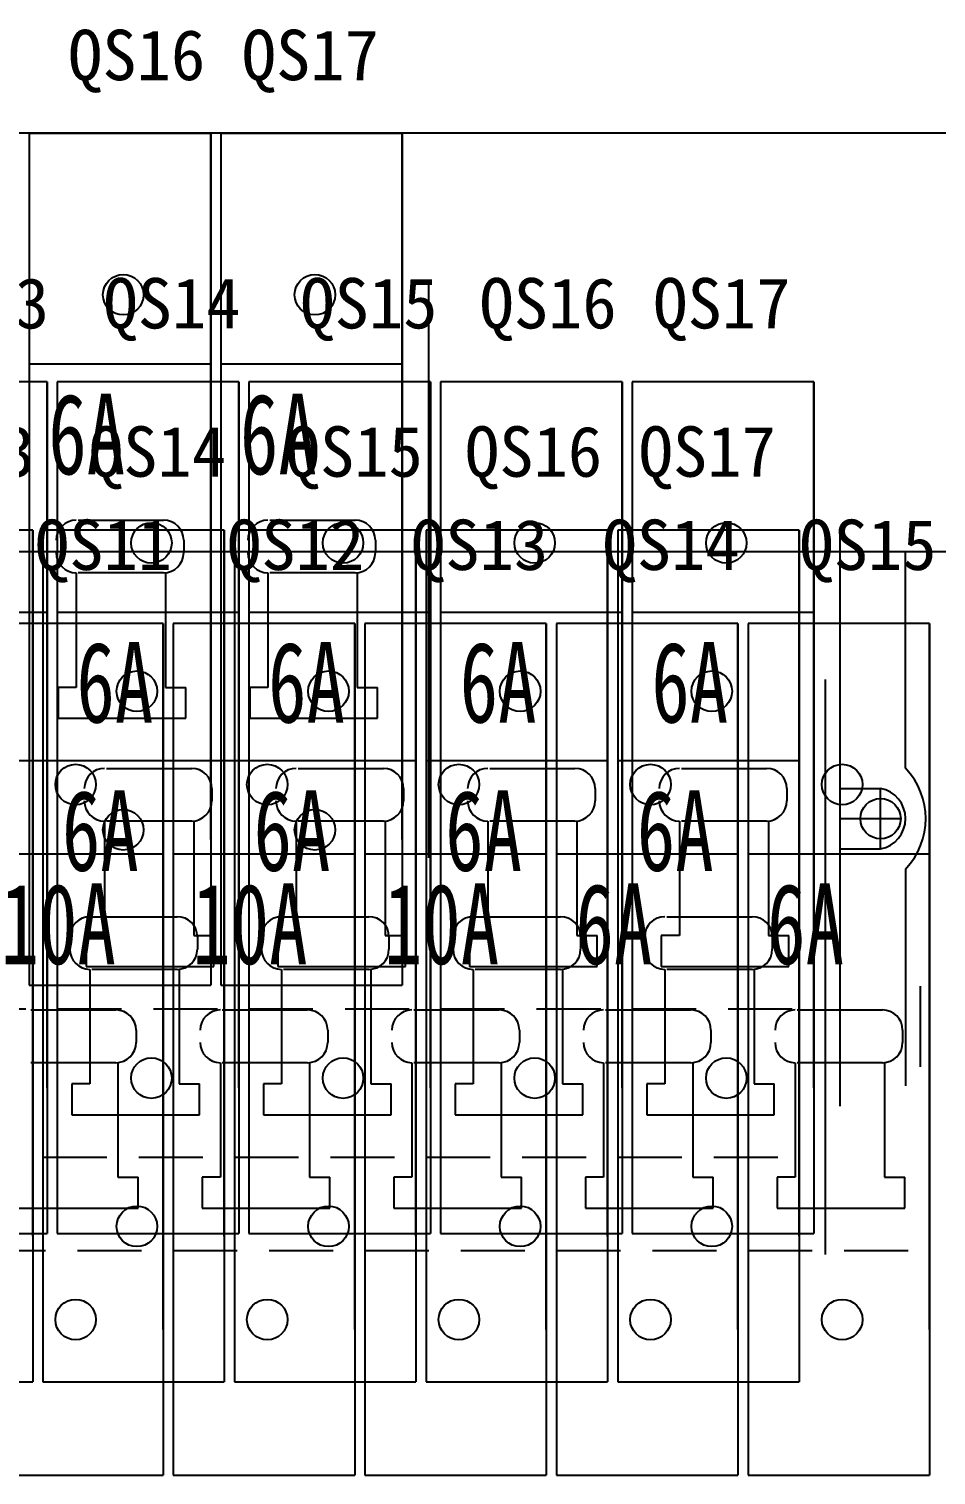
# Model space of a CAD drawing. Extents: x -21176 to 41123, y 80777 to 162275.
# Drawn here: x -17473.7 to -17383.7, y 81940.6 to 82084 of the extents above; entities that cross this region are included whole.
import ezdxf

# ---------------------------------------------------------------- set-up
doc = ezdxf.new("R2010")
doc.units = 0
doc.header["$MEASUREMENT"] = 0
doc.linetypes.add('HIDDEN', pattern=[9.525, 6.35, -3.175])
doc.layers.add('TEXT', color=2, linetype='Continuous')
doc.styles.add('ST', font='', dxfattribs={"width": 0.8, "height": 300})
doc.styles.get('ST').set_extended_font_data('SimSun')

msp = doc.modelspace()

# ---------------------------------------------------------------- linework, layer by layer
at = {"color": 0, "lineweight": -2}
for p, q in [((-17271.046, 82073.648), (-18201.046, 82073.648)), ((-17434.034, 82001.808), (-17434.034, 82058.808)), ((-17393.241, 81977.194), (-17393.241, 82034.194)), ((-17271.046, 82032.147), (-18201.046, 82032.147)), ((-17386.763, 82010.694), (-17386.763, 82032.194)), ((-17394.682, 81962.492), (-17394.682, 82019.492)), ((-17393.241, 82008.694), (-17389.241, 82008.694)), ((-17389.241, 82002.694), (-17389.241, 82008.694)), ((-17393.241, 82005.694), (-17387.241, 82005.694)), ((-17393.241, 82002.694), (-17389.241, 82002.694)), ((-17386.763, 82000.694), (-17386.763, 81979.194)), ((-17385.307, 81989.087), (-17385.307, 81981.087))]:
    msp.add_line(p, q, dxfattribs=at)
at = {"color": 0, "linetype": 'Continuous'}
for p, q in [((-17473.655, 82073.615), (-17473.655, 81989.18)), ((-17455.655, 82073.615), (-17473.655, 82073.615)), ((-17455.655, 82060.615), (-17455.655, 82073.615)), ((-17455.655, 82060.615), (-17455.655, 82073.615)), ((-17455.655, 82073.615), (-17455.655, 82003.615)), ((-17454.655, 82073.615), (-17454.655, 81989.18)), ((-17436.655, 82073.615), (-17454.655, 82073.615)), ((-17436.655, 82060.615), (-17436.655, 82073.615)), ((-17436.655, 82060.615), (-17436.655, 82073.615)), ((-17436.655, 82073.615), (-17436.655, 82003.615)), ((-17473.655, 82050.788), (-17455.655, 82050.788)), ((-17454.655, 82050.788), (-17436.655, 82050.788)), ((-17471.862, 82049.001), (-17489.862, 82049.001)), ((-17471.862, 82036.001), (-17471.862, 82049.001)), ((-17471.862, 82036.001), (-17471.862, 82049.001)), ((-17471.862, 82049.001), (-17471.862, 81979.001)), ((-17470.862, 82049.001), (-17470.862, 81964.566)), ((-17452.862, 82049.001), (-17470.862, 82049.001)), ((-17452.862, 82036.001), (-17452.862, 82049.001)), ((-17452.862, 82036.001), (-17452.862, 82049.001)), ((-17452.862, 82049.001), (-17452.862, 81979.001)), ((-17451.862, 82049.001), (-17451.862, 81964.566)), ((-17433.862, 82049.001), (-17451.862, 82049.001)), ((-17433.862, 82036.001), (-17433.862, 82049.001)), ((-17433.862, 82036.001), (-17433.862, 82049.001)), ((-17433.862, 82049.001), (-17433.862, 81979.001)), ((-17432.862, 82049.001), (-17432.862, 81964.566)), ((-17414.862, 82049.001), (-17432.862, 82049.001)), ((-17414.862, 82036.001), (-17414.862, 82049.001)), ((-17414.862, 82036.001), (-17414.862, 82049.001)), ((-17414.862, 82049.001), (-17414.862, 81979.001)), ((-17413.862, 82049.001), (-17413.862, 81964.566)), ((-17395.862, 82049.001), (-17413.862, 82049.001)), ((-17395.862, 82036.001), (-17395.862, 82049.001)), ((-17395.862, 82036.001), (-17395.862, 82049.001)), ((-17395.862, 82049.001), (-17395.862, 81979.001)), ((-17473.303, 82034.299), (-17491.303, 82034.299)), ((-17473.303, 82021.299), (-17473.303, 82034.299)), ((-17473.303, 82021.299), (-17473.303, 82034.299)), ((-17473.303, 82034.299), (-17473.303, 81964.299)), ((-17472.303, 82034.299), (-17472.303, 81949.864)), ((-17454.303, 82034.299), (-17472.303, 82034.299)), ((-17454.303, 82021.299), (-17454.303, 82034.299)), ((-17454.303, 82021.299), (-17454.303, 82034.299)), ((-17454.303, 82034.299), (-17454.303, 81964.299)), ((-17453.303, 82034.299), (-17453.303, 81949.864)), ((-17435.303, 82034.299), (-17453.303, 82034.299)), ((-17435.303, 82021.299), (-17435.303, 82034.299)), ((-17435.303, 82021.299), (-17435.303, 82034.299)), ((-17435.303, 82034.299), (-17435.303, 81964.299)), ((-17434.303, 82034.299), (-17434.303, 81949.864)), ((-17416.303, 82034.299), (-17434.303, 82034.299)), ((-17416.303, 82021.299), (-17416.303, 82034.299)), ((-17416.303, 82021.299), (-17416.303, 82034.299)), ((-17416.303, 82034.299), (-17416.303, 81964.299)), ((-17415.303, 82034.299), (-17415.303, 81949.864)), ((-17397.303, 82034.299), (-17415.303, 82034.299)), ((-17397.303, 82021.299), (-17397.303, 82034.299)), ((-17397.303, 82021.299), (-17397.303, 82034.299)), ((-17397.303, 82034.299), (-17397.303, 81964.299)), ((-17489.862, 82026.174), (-17471.862, 82026.174)), ((-17460.378, 82025.049), (-17478.378, 82025.049)), ((-17470.862, 82026.174), (-17452.862, 82026.174)), ((-17460.378, 82012.049), (-17460.378, 82025.049)), ((-17460.378, 82012.049), (-17460.378, 82025.049)), ((-17460.378, 82025.049), (-17460.378, 81955.049)), ((-17459.378, 82025.049), (-17459.378, 81940.613)), ((-17441.378, 82025.049), (-17459.378, 82025.049)), ((-17451.862, 82026.174), (-17433.862, 82026.174)), ((-17441.378, 82012.049), (-17441.378, 82025.049)), ((-17441.378, 82012.049), (-17441.378, 82025.049)), ((-17441.378, 82025.049), (-17441.378, 81955.049)), ((-17440.378, 82025.049), (-17440.378, 81940.613)), ((-17422.378, 82025.049), (-17440.378, 82025.049)), ((-17432.862, 82026.174), (-17414.862, 82026.174)), ((-17422.378, 82012.049), (-17422.378, 82025.049)), ((-17422.378, 82012.049), (-17422.378, 82025.049)), ((-17422.378, 82025.049), (-17422.378, 81955.049)), ((-17421.378, 82025.049), (-17421.378, 81940.613)), ((-17403.378, 82025.049), (-17421.378, 82025.049)), ((-17413.862, 82026.174), (-17395.862, 82026.174)), ((-17403.378, 82012.049), (-17403.378, 82025.049)), ((-17403.378, 82012.049), (-17403.378, 82025.049)), ((-17403.378, 82025.049), (-17403.378, 81955.049)), ((-17402.378, 82025.049), (-17402.378, 81940.613)), ((-17384.378, 82025.049), (-17402.378, 82025.049)), ((-17384.378, 82012.049), (-17384.378, 82025.049)), ((-17384.378, 82012.049), (-17384.378, 82025.049)), ((-17384.378, 82025.049), (-17384.378, 81955.049)), ((-17491.303, 82011.472), (-17473.303, 82011.472)), ((-17472.303, 82011.472), (-17454.303, 82011.472)), ((-17453.303, 82011.472), (-17435.303, 82011.472)), ((-17434.303, 82011.472), (-17416.303, 82011.472)), ((-17415.303, 82011.472), (-17397.303, 82011.472)), ((-17478.378, 82002.221), (-17460.378, 82002.221)), ((-17459.378, 82002.221), (-17441.378, 82002.221)), ((-17440.378, 82002.221), (-17422.378, 82002.221)), ((-17421.378, 82002.221), (-17403.378, 82002.221)), ((-17402.378, 82002.221), (-17384.378, 82002.221)), ((-17473.655, 81989.18), (-17455.655, 81989.18)), ((-17454.655, 81989.18), (-17436.655, 81989.18)), ((-17489.862, 81964.566), (-17471.862, 81964.566)), ((-17470.862, 81964.566), (-17452.862, 81964.566)), ((-17451.862, 81964.566), (-17433.862, 81964.566)), ((-17432.862, 81964.566), (-17414.862, 81964.566)), ((-17413.862, 81964.566), (-17395.862, 81964.566)), ((-17491.303, 81949.864), (-17473.303, 81949.864)), ((-17472.303, 81949.864), (-17454.303, 81949.864)), ((-17453.303, 81949.864), (-17435.303, 81949.864)), ((-17434.303, 81949.864), (-17416.303, 81949.864)), ((-17415.303, 81949.864), (-17397.303, 81949.864)), ((-17478.378, 81940.613), (-17460.378, 81940.613)), ((-17459.378, 81940.613), (-17441.378, 81940.613)), ((-17440.378, 81940.613), (-17422.378, 81940.613)), ((-17421.378, 81940.613), (-17403.378, 81940.613)), ((-17402.378, 81940.613), (-17384.378, 81940.613))]:
    msp.add_line(p, q, dxfattribs=at)
at = {"linetype": 'Continuous'}
for p, q in [((-17455.655, 82003.615), (-17455.655, 82073.615)), ((-17436.655, 82003.615), (-17436.655, 82073.615)), ((-17471.862, 81979.001), (-17471.862, 82049.001)), ((-17452.862, 81979.001), (-17452.862, 82049.001)), ((-17433.862, 81979.001), (-17433.862, 82049.001)), ((-17414.862, 81979.001), (-17414.862, 82049.001)), ((-17395.862, 81979.001), (-17395.862, 82049.001)), ((-17473.303, 81964.299), (-17473.303, 82034.299)), ((-17454.303, 81964.299), (-17454.303, 82034.299)), ((-17435.303, 81964.299), (-17435.303, 82034.299)), ((-17416.303, 81964.299), (-17416.303, 82034.299)), ((-17397.303, 81964.299), (-17397.303, 82034.299)), ((-17460.378, 81955.049), (-17460.378, 82025.049)), ((-17441.378, 81955.049), (-17441.378, 82025.049)), ((-17422.378, 81955.049), (-17422.378, 82025.049)), ((-17403.378, 81955.049), (-17403.378, 82025.049)), ((-17384.378, 81955.049), (-17384.378, 82025.049))]:
    msp.add_line(p, q, dxfattribs=at)
for p, q in [((-17455.655, 82073.615), (-17455.655, 82053.615)), ((-17436.655, 82073.615), (-17436.655, 82053.615)), ((-17455.655, 82046.115), (-17455.655, 82053.115)), ((-17455.655, 82046.115), (-17455.655, 82053.115)), ((-17436.655, 82046.115), (-17436.655, 82053.115)), ((-17436.655, 82046.115), (-17436.655, 82053.115)), ((-17471.862, 82049.001), (-17471.862, 82029.001)), ((-17452.862, 82049.001), (-17452.862, 82029.001)), ((-17433.862, 82049.001), (-17433.862, 82029.001)), ((-17414.862, 82049.001), (-17414.862, 82029.001)), ((-17395.862, 82049.001), (-17395.862, 82029.001)), ((-17473.303, 82034.299), (-17473.303, 82014.299)), ((-17454.303, 82034.299), (-17454.303, 82014.299)), ((-17435.303, 82034.299), (-17435.303, 82014.299)), ((-17416.303, 82034.299), (-17416.303, 82014.299)), ((-17397.303, 82034.299), (-17397.303, 82014.299)), ((-17471.862, 82021.501), (-17471.862, 82028.501)), ((-17471.862, 82021.501), (-17471.862, 82028.501)), ((-17452.862, 82021.501), (-17452.862, 82028.501)), ((-17452.862, 82021.501), (-17452.862, 82028.501)), ((-17433.862, 82021.501), (-17433.862, 82028.501)), ((-17433.862, 82021.501), (-17433.862, 82028.501)), ((-17414.862, 82021.501), (-17414.862, 82028.501)), ((-17414.862, 82021.501), (-17414.862, 82028.501)), ((-17395.862, 82021.501), (-17395.862, 82028.501)), ((-17395.862, 82021.501), (-17395.862, 82028.501)), ((-17460.378, 82025.049), (-17460.378, 82005.049)), ((-17441.378, 82025.049), (-17441.378, 82005.049)), ((-17422.378, 82025.049), (-17422.378, 82005.049)), ((-17403.378, 82025.049), (-17403.378, 82005.049)), ((-17384.378, 82025.049), (-17384.378, 82005.049)), ((-17470.78, 82018.709), (-17470.78, 82015.644)), ((-17451.78, 82018.709), (-17451.78, 82015.644)), ((-17470.78, 82015.644), (-17458.123, 82015.644)), ((-17451.78, 82015.644), (-17439.123, 82015.644)), ((-17473.303, 82006.799), (-17473.303, 82013.799)), ((-17473.303, 82006.799), (-17473.303, 82013.799)), ((-17454.303, 82006.799), (-17454.303, 82013.799)), ((-17454.303, 82006.799), (-17454.303, 82013.799)), ((-17435.303, 82006.799), (-17435.303, 82013.799)), ((-17435.303, 82006.799), (-17435.303, 82013.799)), ((-17416.303, 82006.799), (-17416.303, 82013.799)), ((-17416.303, 82006.799), (-17416.303, 82013.799)), ((-17397.303, 82006.799), (-17397.303, 82013.799)), ((-17397.303, 82006.799), (-17397.303, 82013.799)), ((-17455.655, 82011.115), (-17455.655, 82004.115)), ((-17436.655, 82011.115), (-17436.655, 82004.115)), ((-17460.378, 81997.549), (-17460.378, 82004.549)), ((-17460.378, 81997.549), (-17460.378, 82004.549)), ((-17455.655, 82004.115), (-17455.655, 81989.18)), ((-17441.378, 81997.549), (-17441.378, 82004.549)), ((-17441.378, 81997.549), (-17441.378, 82004.549)), ((-17436.655, 82004.115), (-17436.655, 81989.18)), ((-17422.378, 81997.549), (-17422.378, 82004.549)), ((-17422.378, 81997.549), (-17422.378, 82004.549)), ((-17403.378, 81997.549), (-17403.378, 82004.549)), ((-17403.378, 81997.549), (-17403.378, 82004.549)), ((-17384.378, 81997.549), (-17384.378, 82004.549)), ((-17384.378, 81997.549), (-17384.378, 82004.549)), ((-17467.987, 81994.095), (-17467.987, 81991.031)), ((-17448.987, 81994.095), (-17448.987, 81991.031)), ((-17429.987, 81994.095), (-17429.987, 81991.031)), ((-17410.987, 81994.095), (-17410.987, 81991.031)), ((-17467.987, 81991.031), (-17455.33, 81991.031)), ((-17448.987, 81991.031), (-17436.33, 81991.031)), ((-17429.987, 81991.031), (-17417.33, 81991.031)), ((-17410.987, 81991.031), (-17398.33, 81991.031)), ((-17471.862, 81986.501), (-17471.862, 81979.501)), ((-17452.862, 81986.501), (-17452.862, 81979.501)), ((-17433.862, 81986.501), (-17433.862, 81979.501)), ((-17414.862, 81986.501), (-17414.862, 81979.501)), ((-17395.862, 81986.501), (-17395.862, 81979.501)), ((-17471.862, 81979.501), (-17471.862, 81964.566)), ((-17469.428, 81979.393), (-17469.428, 81976.329)), ((-17452.862, 81979.501), (-17452.862, 81964.566)), ((-17450.428, 81979.393), (-17450.428, 81976.329)), ((-17433.862, 81979.501), (-17433.862, 81964.566)), ((-17431.428, 81979.393), (-17431.428, 81976.329)), ((-17414.862, 81979.501), (-17414.862, 81964.566)), ((-17412.428, 81979.393), (-17412.428, 81976.329)), ((-17395.862, 81979.501), (-17395.862, 81964.566)), ((-17469.428, 81976.329), (-17456.771, 81976.329)), ((-17450.428, 81976.329), (-17437.771, 81976.329)), ((-17431.428, 81976.329), (-17418.771, 81976.329)), ((-17412.428, 81976.329), (-17399.771, 81976.329)), ((-17473.303, 81971.799), (-17473.303, 81964.799)), ((-17454.303, 81971.799), (-17454.303, 81964.799)), ((-17435.303, 81971.799), (-17435.303, 81964.799)), ((-17416.303, 81971.799), (-17416.303, 81964.799)), ((-17397.303, 81971.799), (-17397.303, 81964.799)), ((-17456.503, 81970.142), (-17456.503, 81967.078)), ((-17437.503, 81970.142), (-17437.503, 81967.078)), ((-17418.503, 81970.142), (-17418.503, 81967.078)), ((-17399.503, 81970.142), (-17399.503, 81967.078)), ((-17475.503, 81967.078), (-17462.845, 81967.078)), ((-17456.503, 81967.078), (-17443.845, 81967.078)), ((-17437.503, 81967.078), (-17424.845, 81967.078)), ((-17418.503, 81967.078), (-17405.845, 81967.078)), ((-17399.503, 81967.078), (-17386.845, 81967.078)), ((-17473.303, 81964.799), (-17473.303, 81949.864)), ((-17454.303, 81964.799), (-17454.303, 81949.864)), ((-17435.303, 81964.799), (-17435.303, 81949.864)), ((-17416.303, 81964.799), (-17416.303, 81949.864)), ((-17397.303, 81964.799), (-17397.303, 81949.864)), ((-17460.378, 81962.549), (-17460.378, 81955.549)), ((-17441.378, 81962.549), (-17441.378, 81955.549)), ((-17422.378, 81962.549), (-17422.378, 81955.549)), ((-17403.378, 81962.549), (-17403.378, 81955.549)), ((-17384.378, 81962.549), (-17384.378, 81955.549)), ((-17460.378, 81955.549), (-17460.378, 81940.613)), ((-17441.378, 81955.549), (-17441.378, 81940.613)), ((-17422.378, 81955.549), (-17422.378, 81940.613)), ((-17403.378, 81955.549), (-17403.378, 81940.613)), ((-17384.378, 81955.549), (-17384.378, 81940.613))]:
    msp.add_line(p, q)
at = {"color": 0}
for p, q in [((-17468.78, 82035.292), (-17460.329, 82035.292)), ((-17449.78, 82035.292), (-17441.329, 82035.292)), ((-17458.329, 82033.292), (-17458.329, 82032.065)), ((-17439.329, 82033.292), (-17439.329, 82032.065)), ((-17468.976, 82030.065), (-17468.976, 82018.709)), ((-17460.329, 82030.065), (-17468.78, 82030.065)), ((-17460.133, 82030.065), (-17460.133, 82018.709)), ((-17449.976, 82030.065), (-17449.976, 82018.709)), ((-17441.329, 82030.065), (-17449.78, 82030.065)), ((-17441.133, 82030.065), (-17441.133, 82018.709)), ((-17468.976, 82018.709), (-17470.78, 82018.709)), ((-17460.133, 82018.709), (-17458.123, 82018.709)), ((-17449.976, 82018.709), (-17451.78, 82018.709)), ((-17441.133, 82018.709), (-17439.123, 82018.709)), ((-17465.987, 82010.678), (-17457.536, 82010.678)), ((-17446.987, 82010.678), (-17438.536, 82010.678)), ((-17427.987, 82010.678), (-17419.536, 82010.678)), ((-17408.987, 82010.678), (-17400.536, 82010.678)), ((-17455.536, 82008.678), (-17455.536, 82007.451)), ((-17436.536, 82008.678), (-17436.536, 82007.451)), ((-17417.536, 82008.678), (-17417.536, 82007.451)), ((-17398.536, 82008.678), (-17398.536, 82007.451)), ((-17466.183, 82005.451), (-17466.183, 81994.095)), ((-17457.536, 82005.451), (-17465.987, 82005.451)), ((-17457.34, 82005.451), (-17457.34, 81994.095)), ((-17447.183, 82005.451), (-17447.183, 81994.095)), ((-17438.536, 82005.451), (-17446.987, 82005.451)), ((-17438.34, 82005.451), (-17438.34, 81994.095)), ((-17428.183, 82005.451), (-17428.183, 81994.095)), ((-17419.536, 82005.451), (-17427.987, 82005.451)), ((-17419.34, 82005.451), (-17419.34, 81994.095)), ((-17409.183, 82005.451), (-17409.183, 81994.095)), ((-17400.536, 82005.451), (-17408.987, 82005.451)), ((-17400.34, 82005.451), (-17400.34, 81994.095)), ((-17467.428, 81995.976), (-17458.977, 81995.976)), ((-17448.428, 81995.976), (-17439.977, 81995.976)), ((-17429.428, 81995.976), (-17420.977, 81995.976)), ((-17410.428, 81995.976), (-17401.977, 81995.976)), ((-17466.183, 81994.095), (-17467.987, 81994.095)), ((-17457.34, 81994.095), (-17455.33, 81994.095)), ((-17456.977, 81993.976), (-17456.977, 81992.749)), ((-17447.183, 81994.095), (-17448.987, 81994.095)), ((-17438.34, 81994.095), (-17436.33, 81994.095)), ((-17437.977, 81993.976), (-17437.977, 81992.749)), ((-17428.183, 81994.095), (-17429.987, 81994.095)), ((-17419.34, 81994.095), (-17417.33, 81994.095)), ((-17418.977, 81993.976), (-17418.977, 81992.749)), ((-17409.183, 81994.095), (-17410.987, 81994.095)), ((-17400.34, 81994.095), (-17398.33, 81994.095)), ((-17399.977, 81993.976), (-17399.977, 81992.749)), ((-17467.624, 81990.749), (-17467.624, 81979.393)), ((-17458.977, 81990.749), (-17467.428, 81990.749)), ((-17458.782, 81990.749), (-17458.782, 81979.393)), ((-17448.624, 81990.749), (-17448.624, 81979.393)), ((-17439.977, 81990.749), (-17448.428, 81990.749)), ((-17439.782, 81990.749), (-17439.782, 81979.393)), ((-17429.624, 81990.749), (-17429.624, 81979.393)), ((-17420.977, 81990.749), (-17429.428, 81990.749)), ((-17420.782, 81990.749), (-17420.782, 81979.393)), ((-17410.624, 81990.749), (-17410.624, 81979.393)), ((-17401.977, 81990.749), (-17410.428, 81990.749)), ((-17401.782, 81990.749), (-17401.782, 81979.393)), ((-17473.503, 81986.726), (-17465.051, 81986.726)), ((-17454.503, 81986.726), (-17446.051, 81986.726)), ((-17435.503, 81986.726), (-17427.051, 81986.726)), ((-17416.503, 81986.726), (-17408.051, 81986.726)), ((-17397.503, 81986.726), (-17389.051, 81986.726)), ((-17463.051, 81984.726), (-17463.051, 81983.498)), ((-17444.051, 81984.726), (-17444.051, 81983.498)), ((-17425.051, 81984.726), (-17425.051, 81983.498)), ((-17406.051, 81984.726), (-17406.051, 81983.498)), ((-17387.051, 81984.726), (-17387.051, 81983.498)), ((-17465.051, 81981.498), (-17473.503, 81981.498)), ((-17464.856, 81981.498), (-17464.856, 81970.142)), ((-17454.698, 81981.498), (-17454.698, 81970.142)), ((-17446.051, 81981.498), (-17454.503, 81981.498)), ((-17445.856, 81981.498), (-17445.856, 81970.142)), ((-17435.698, 81981.498), (-17435.698, 81970.142)), ((-17427.051, 81981.498), (-17435.503, 81981.498)), ((-17426.856, 81981.498), (-17426.856, 81970.142)), ((-17416.698, 81981.498), (-17416.698, 81970.142)), ((-17408.051, 81981.498), (-17416.503, 81981.498)), ((-17407.856, 81981.498), (-17407.856, 81970.142)), ((-17397.698, 81981.498), (-17397.698, 81970.142)), ((-17389.051, 81981.498), (-17397.503, 81981.498)), ((-17388.856, 81981.498), (-17388.856, 81970.142)), ((-17467.624, 81979.393), (-17469.428, 81979.393)), ((-17458.782, 81979.393), (-17456.771, 81979.393)), ((-17448.624, 81979.393), (-17450.428, 81979.393)), ((-17439.782, 81979.393), (-17437.771, 81979.393)), ((-17429.624, 81979.393), (-17431.428, 81979.393)), ((-17420.782, 81979.393), (-17418.771, 81979.393)), ((-17410.624, 81979.393), (-17412.428, 81979.393)), ((-17401.782, 81979.393), (-17399.771, 81979.393)), ((-17464.856, 81970.142), (-17462.845, 81970.142)), ((-17454.698, 81970.142), (-17456.503, 81970.142)), ((-17445.856, 81970.142), (-17443.845, 81970.142)), ((-17435.698, 81970.142), (-17437.503, 81970.142)), ((-17426.856, 81970.142), (-17424.845, 81970.142)), ((-17416.698, 81970.142), (-17418.503, 81970.142)), ((-17407.856, 81970.142), (-17405.845, 81970.142)), ((-17397.698, 81970.142), (-17399.503, 81970.142)), ((-17388.856, 81970.142), (-17386.845, 81970.142))]:
    msp.add_line(p, q, dxfattribs=at)
at = {"linetype": 'HIDDEN'}
for p, q in [((-17473.655, 82011.443), (-17455.655, 82011.443)), ((-17454.655, 82011.443), (-17436.655, 82011.443)), ((-17489.862, 81986.829), (-17471.862, 81986.829)), ((-17470.862, 81986.829), (-17452.862, 81986.829)), ((-17451.862, 81986.829), (-17433.862, 81986.829)), ((-17432.862, 81986.829), (-17414.862, 81986.829)), ((-17413.862, 81986.829), (-17395.862, 81986.829)), ((-17491.303, 81972.127), (-17473.303, 81972.127)), ((-17472.303, 81972.127), (-17454.303, 81972.127)), ((-17453.303, 81972.127), (-17435.303, 81972.127)), ((-17434.303, 81972.127), (-17416.303, 81972.127)), ((-17415.303, 81972.127), (-17397.303, 81972.127)), ((-17478.378, 81962.876), (-17460.378, 81962.876)), ((-17459.378, 81962.876), (-17441.378, 81962.876)), ((-17440.378, 81962.876), (-17422.378, 81962.876)), ((-17421.378, 81962.876), (-17403.378, 81962.876)), ((-17402.378, 81962.876), (-17384.378, 81962.876))]:
    msp.add_line(p, q, dxfattribs=at)
at = {"color": 0, "linetype": 'Continuous'}
for centre in [(-17464.325, 82057.641), (-17445.325, 82057.641), (-17461.532, 82033.027), (-17442.532, 82033.027), (-17423.532, 82033.027), (-17404.532, 82033.027), (-17462.973, 82018.325), (-17443.973, 82018.325), (-17424.973, 82018.325), (-17405.973, 82018.325), (-17469.047, 82009.075), (-17450.047, 82009.075), (-17431.047, 82009.075), (-17412.047, 82009.075), (-17393.047, 82009.075), (-17464.325, 82004.589), (-17445.325, 82004.589), (-17461.532, 81979.975), (-17442.532, 81979.975), (-17423.532, 81979.975), (-17404.532, 81979.975), (-17462.973, 81965.274), (-17443.973, 81965.274), (-17424.973, 81965.274), (-17405.973, 81965.274), (-17469.047, 81956.023), (-17450.047, 81956.023), (-17431.047, 81956.023), (-17412.047, 81956.023), (-17393.047, 81956.023)]:
    msp.add_circle(centre, 2.01, dxfattribs=at)
at = {"color": 0, "lineweight": -2}
msp.add_circle((-17389.241, 82005.694), 2, dxfattribs=at)
at = {"color": 0}
for centre, start, end in [((-17468.976, 82033.292), 90, 180), ((-17460.329, 82033.292), 0, 90), ((-17449.976, 82033.292), 90, 180), ((-17441.329, 82033.292), 0, 90), ((-17468.976, 82032.065), 180, 270), ((-17460.329, 82032.065), 270, 0), ((-17449.976, 82032.065), 180, 270), ((-17441.329, 82032.065), 270, 0), ((-17466.183, 82008.678), 90, 180), ((-17457.536, 82008.678), 0, 90), ((-17447.183, 82008.678), 90, 180), ((-17438.536, 82008.678), 0, 90), ((-17428.183, 82008.678), 90, 180), ((-17419.536, 82008.678), 0, 90), ((-17409.183, 82008.678), 90, 180), ((-17400.536, 82008.678), 0, 90), ((-17466.183, 82007.451), 180, 270), ((-17457.536, 82007.451), 270, 0), ((-17447.183, 82007.451), 180, 270), ((-17438.536, 82007.451), 270, 0), ((-17428.183, 82007.451), 180, 270), ((-17419.536, 82007.451), 270, 0), ((-17409.183, 82007.451), 180, 270), ((-17400.536, 82007.451), 270, 0), ((-17467.624, 81993.976), 90, 180), ((-17458.977, 81993.976), 0, 90), ((-17448.624, 81993.976), 90, 180), ((-17439.977, 81993.976), 0, 90), ((-17429.624, 81993.976), 90, 180), ((-17420.977, 81993.976), 0, 90), ((-17410.624, 81993.976), 90, 180), ((-17401.977, 81993.976), 0, 90), ((-17467.624, 81992.749), 180, 270), ((-17458.977, 81992.749), 270, 0), ((-17448.624, 81992.749), 180, 270), ((-17439.977, 81992.749), 270, 0), ((-17429.624, 81992.749), 180, 270), ((-17420.977, 81992.749), 270, 0), ((-17410.624, 81992.749), 180, 270), ((-17401.977, 81992.749), 270, 0), ((-17465.051, 81984.726), 0, 90), ((-17454.698, 81984.726), 90, 180), ((-17446.051, 81984.726), 0, 90), ((-17435.698, 81984.726), 90, 180), ((-17427.051, 81984.726), 0, 90), ((-17416.698, 81984.726), 90, 180), ((-17408.051, 81984.726), 0, 90), ((-17397.698, 81984.726), 90, 180), ((-17389.051, 81984.726), 0, 90), ((-17465.051, 81983.498), 270, 0), ((-17454.698, 81983.498), 180, 270), ((-17446.051, 81983.498), 270, 0), ((-17435.698, 81983.498), 180, 270), ((-17427.051, 81983.498), 270, 0), ((-17416.698, 81983.498), 180, 270), ((-17408.051, 81983.498), 270, 0), ((-17397.698, 81983.498), 180, 270), ((-17389.051, 81983.498), 270, 0)]:
    msp.add_arc(centre, 2, start, end, dxfattribs=at)
at = {"color": 0, "lineweight": -2}
for centre, radius, start, end in [((-17392.013, 82005.694), 7.25, 316.39718, 43.60282), ((-17389.818, 82005.694), 3.055, 280.88536, 79.11464)]:
    msp.add_arc(centre, radius, start, end, dxfattribs=at)
at = {"layer": 'TEXT', "linetype": 'Continuous'}
for p, q in [((-17455.655, 82073.615), (-17455.655, 82003.615)), ((-17436.655, 82073.615), (-17436.655, 82003.615)), ((-17471.862, 82049.001), (-17471.862, 81979.001)), ((-17452.862, 82049.001), (-17452.862, 81979.001)), ((-17433.862, 82049.001), (-17433.862, 81979.001)), ((-17414.862, 82049.001), (-17414.862, 81979.001)), ((-17395.862, 82049.001), (-17395.862, 81979.001)), ((-17473.303, 82034.299), (-17473.303, 81964.299)), ((-17454.303, 82034.299), (-17454.303, 81964.299)), ((-17435.303, 82034.299), (-17435.303, 81964.299)), ((-17416.303, 82034.299), (-17416.303, 81964.299)), ((-17397.303, 82034.299), (-17397.303, 81964.299)), ((-17460.378, 82025.049), (-17460.378, 81955.049)), ((-17441.378, 82025.049), (-17441.378, 81955.049)), ((-17422.378, 82025.049), (-17422.378, 81955.049)), ((-17403.378, 82025.049), (-17403.378, 81955.049)), ((-17384.378, 82025.049), (-17384.378, 81955.049)), ((-17458.123, 82015.644), (-17458.123, 82018.709)), ((-17439.123, 82015.644), (-17439.123, 82018.709)), ((-17455.33, 81991.031), (-17455.33, 81994.095)), ((-17436.33, 81991.031), (-17436.33, 81994.095)), ((-17417.33, 81991.031), (-17417.33, 81994.095)), ((-17398.33, 81991.031), (-17398.33, 81994.095)), ((-17456.771, 81976.329), (-17456.771, 81979.393)), ((-17437.771, 81976.329), (-17437.771, 81979.393)), ((-17418.771, 81976.329), (-17418.771, 81979.393)), ((-17399.771, 81976.329), (-17399.771, 81979.393)), ((-17462.845, 81967.078), (-17462.845, 81970.142)), ((-17443.845, 81967.078), (-17443.845, 81970.142)), ((-17424.845, 81967.078), (-17424.845, 81970.142)), ((-17405.845, 81967.078), (-17405.845, 81970.142)), ((-17386.845, 81967.078), (-17386.845, 81970.142))]:
    msp.add_line(p, q, dxfattribs=at)

# ---------------------------------------------------------------- texts
at = {"lineweight": 0, "char_height": 5, "width": 101.05579, "attachment_point": 1}
for s, insert in [('QS16', (-17469.799, 82083.909)), ('QS17', (-17452.575, 82083.909)), ('QS13', (-17485.278, 82059.295)), ('QS14', (-17466.293, 82059.295)), ('QS15', (-17446.773, 82059.295)), ('QS16', (-17429.006, 82059.295)), ('QS17', (-17411.782, 82059.295)), ('QS13', (-17486.719, 82044.593)), ('QS14', (-17467.734, 82044.593)), ('QS15', (-17448.214, 82044.593)), ('QS16', (-17430.447, 82044.593)), ('QS17', (-17413.224, 82044.593)), ('QS11', (-17473.084, 82035.343)), ('QS12', (-17454.036, 82035.343)), ('QS13', (-17435.793, 82035.343)), ('QS14', (-17416.808, 82035.343)), ('QS15', (-17397.288, 82035.343))]:
    msp.add_mtext(s, dxfattribs=dict(at, insert=insert))
at = {"layer": 'TEXT', "color": 0, "style": 'ST', "width": 0.7}
for s, p in [('6A', (-17471.758, 82039.833)), ('6A', (-17452.758, 82039.833)), ('6A', (-17468.965, 82015.22)), ('6A', (-17449.965, 82015.22)), ('6A', (-17430.965, 82015.22)), ('6A', (-17411.965, 82015.22)), ('6A', (-17470.406, 82000.518)), ('6A', (-17451.406, 82000.518)), ('6A', (-17432.406, 82000.518)), ('6A', (-17413.406, 82000.518)), ('10A', (-17476.481, 81991.267)), ('10A', (-17457.481, 81991.267)), ('10A', (-17438.481, 81991.267)), ('6A', (-17419.481, 81991.267)), ('6A', (-17400.481, 81991.267))]:
    msp.add_text(s, height=8, dxfattribs=at).set_placement(p)

doc.saveas('drawing.dxf')
